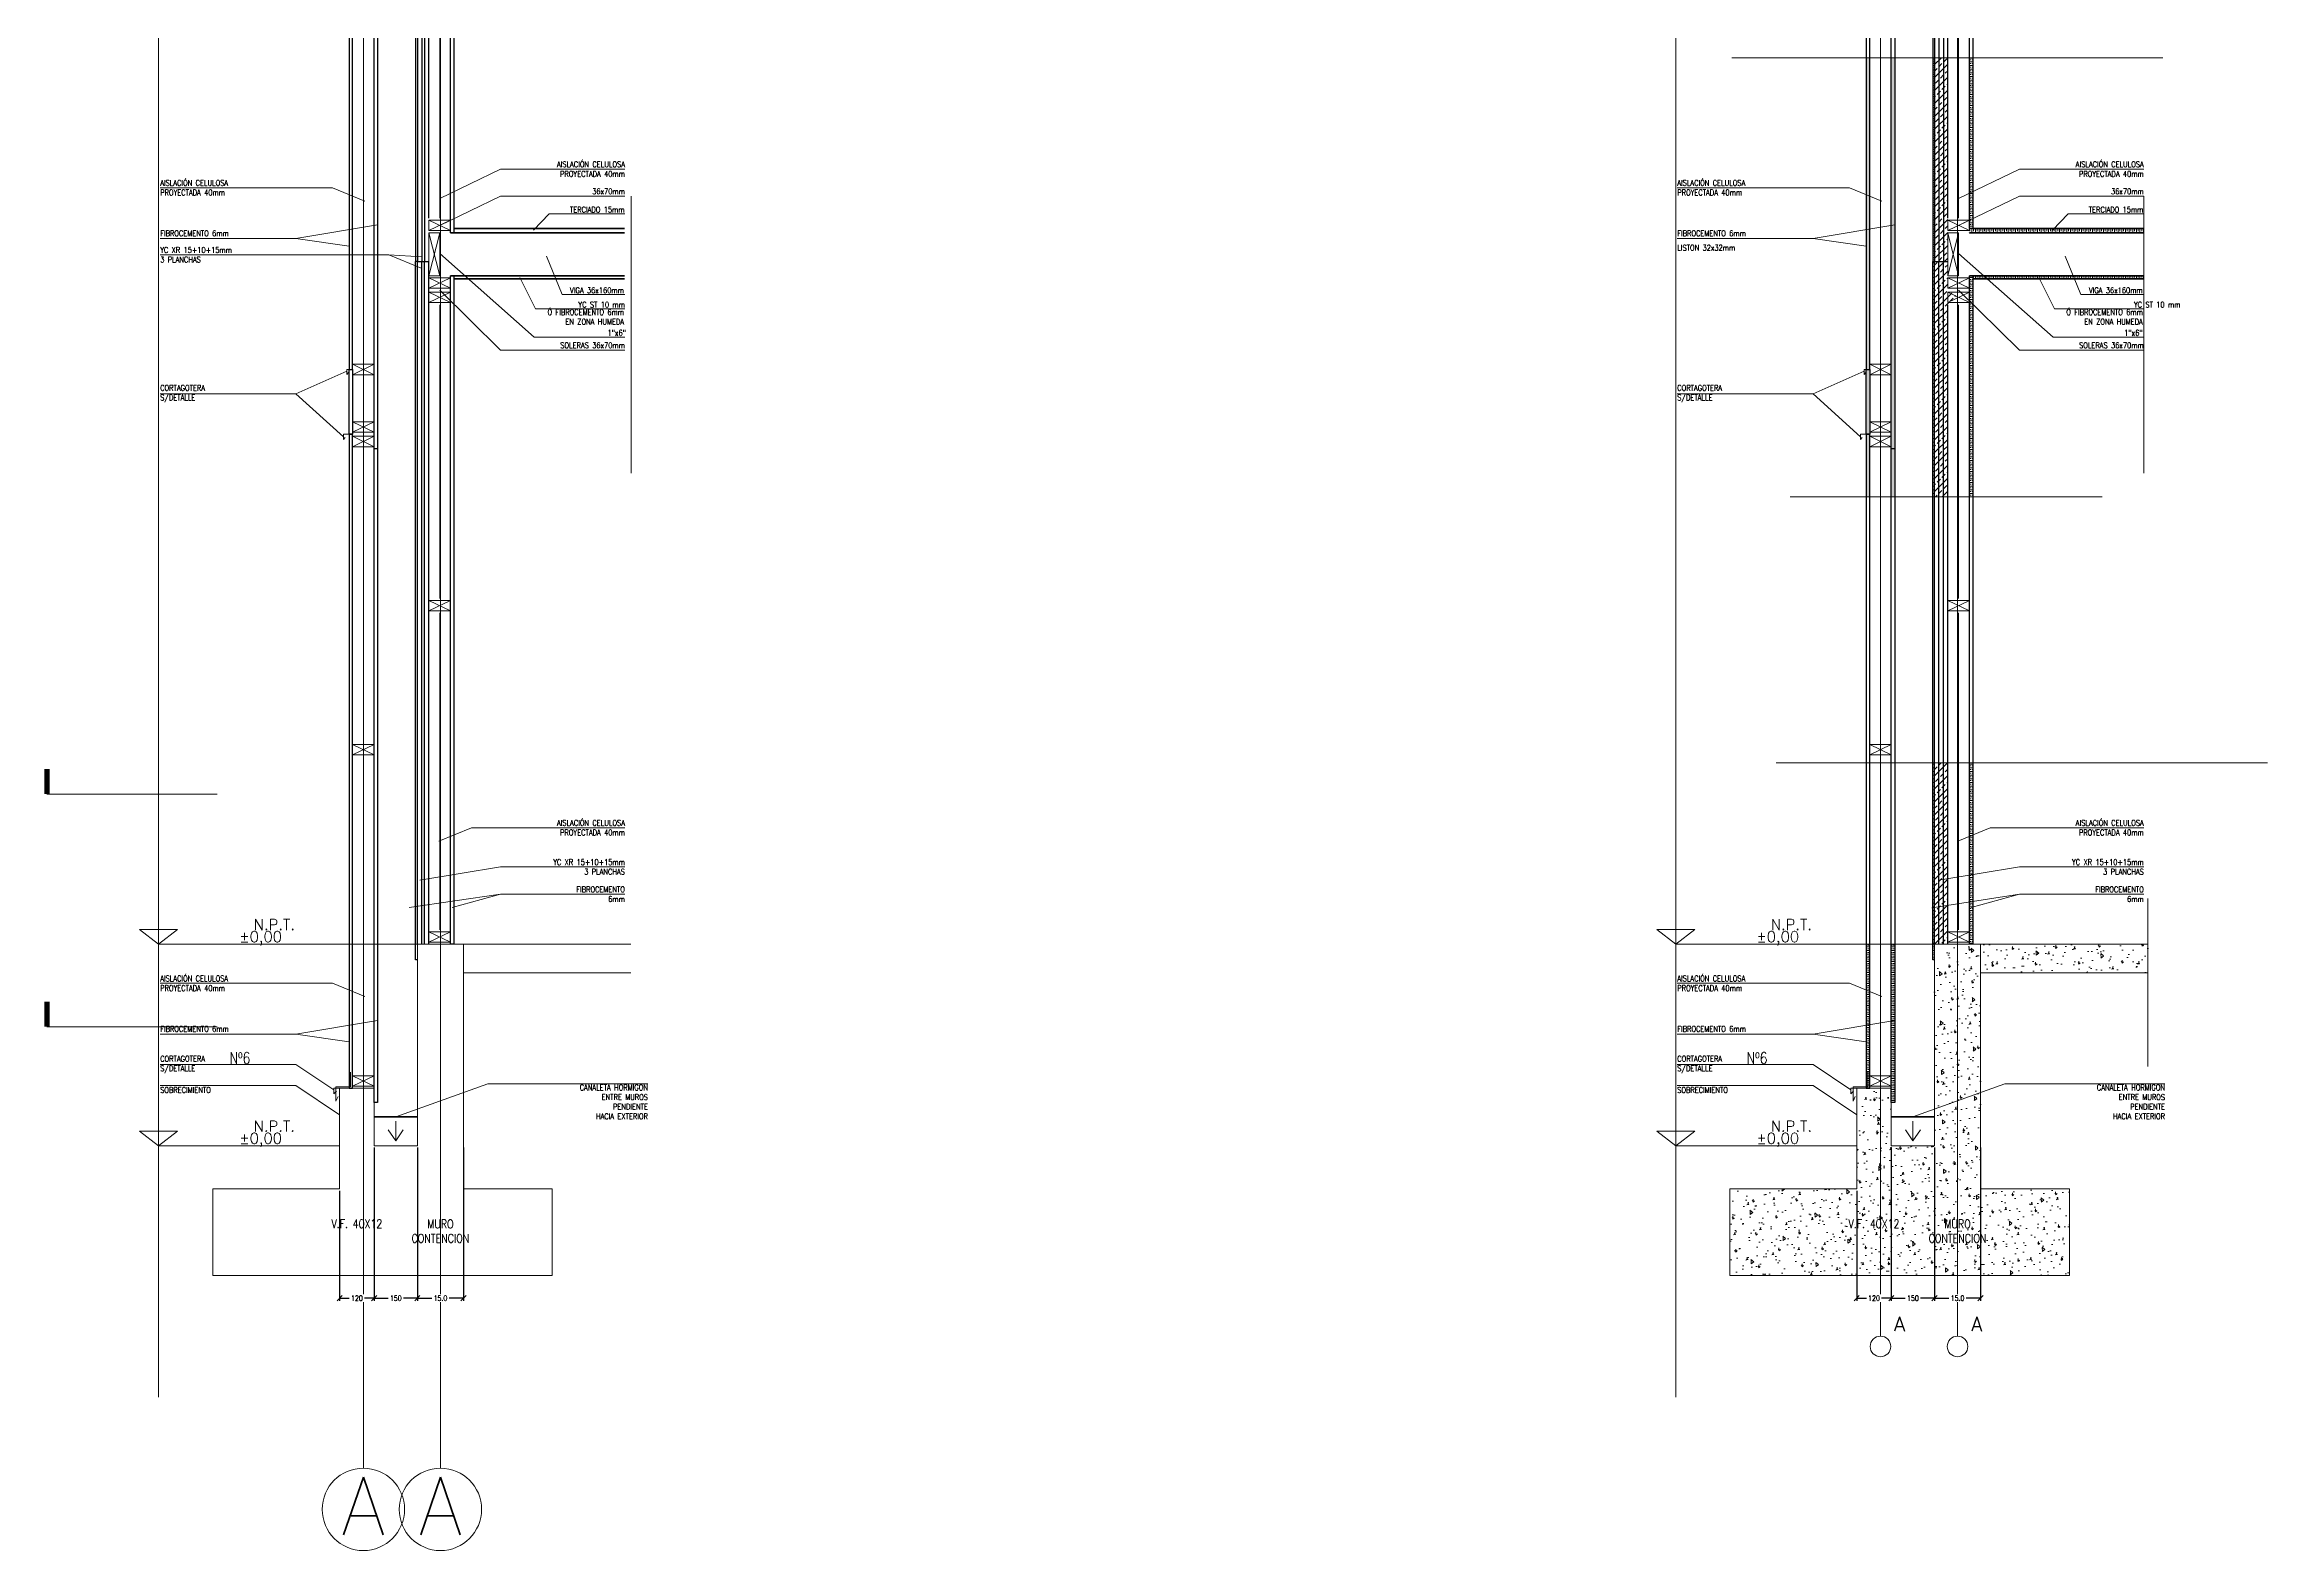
# Model space of a CAD drawing. Header units: metres. Extents: x -2 to 690, y -116 to 73.
# Drawn here: x 507.13 to 514.85, y -89.46 to -84.23 of the extents above; entities that cross this region are included whole.
import ezdxf
from ezdxf.enums import TextEntityAlignment as Align

# ---------------------------------------------------------------- set-up
doc = ezdxf.new("R2010")
doc.units = ezdxf.units.M
doc.header["$LTSCALE"] = 5
doc.header["$MEASUREMENT"] = 0
doc.layers.get('0').update_dxf_attribs({"color": 30})
doc.layers.get('DEFPOINTS').update_dxf_attribs({"color": 210})
doc.layers.add('_AUX', color=210, linetype='Continuous', lineweight=18, plot=False)
for name, color, linetype, lineweight in [('A-ANNO-DIMS', 3, 'Continuous', 18), ('A-ANNO-SYMB', 3, 'Continuous', 18), ('A-ANNO-TEXT', 3, 'Continuous', 18), ('A-DETL-MCUT', 4, 'Continuous', 25), ('A-DETL-PATT', 8, 'Continuous', 18), ('A-ELEV-IDEN', 3, 'Continuous', 18), ('A-ELEV-MBE1', 7, 'Continuous', 35), ('A-ELEV-MBE2', 4, 'Continuous', 25), ('A-WALL-PATT', 8, 'Continuous', 18), ('A-WALL-STUD', 3, 'Continuous', 18)]:
    doc.layers.add(name, color=color, linetype=linetype, lineweight=lineweight)
doc.styles.add('E-ROMANS', font='romans.shx', dxfattribs={"width": 0.8})
doc.dimstyles.new('E-0010_TICK_18', dxfattribs={"dimscale": 0.001, "dimtxt": 18, "dimasz": 18, "dimexe": 9, "dimexo": 6, "dimgap": 9, "dimtad": 0, "dimdec": 0, "dimlfac": 1000, "dimzin": 0, "dimdsep": 46, "dimtxsty": 'E-ROMANS', "dimblk": 'OBLIQUE', "dimcen": 9, "dimclrd": 256, "dimclre": 256, "dimclrt": 256, "dimadec": 0, "dimazin": 0, "dimtfac": 1, "dimtdec": 0, "dimtmove": 1, "dimatfit": 3, "dimldrblk": 'OPEN90', "dimfxl": 1, "dimtfill": 1, "dimtolj": 1, "dimtzin": 0, "dimarcsym": 0})
pattern_1 = [(0, (0, 0), (0, 0.0127), []), (0, (0, 0.00635), (0, 0.0127), [0.00635, -0.003175])]
pattern_2 = [(95, (31.951525, 0), (0.070047325, 0.05877669), [0.009525, -0.104775]), (40, (31.95153, 0), (-0.080008945, 0.055088503), [0.00762, -0.08382]), (145.451, (31.95736, 0.0049), (-0.009961079, 0.113865118), [0.008095, -0.089045]), (91.1842, (31.93356, 0.01796), (0.110705122, 0.080976706), [0.0142875, -0.1571625]), (141.6356, (31.94279, 0.02471), (-0.003543072, 0.171413216), [0.0121425, -0.1335675]), (36.184, (31.93356, 0.01796), (-0.003542786, 0.171413193), [0.01143, -0.12573]), (66, (31.947035, 0.02245), (0.089760276, 0.017447634), [0.009525, -0.104775]), (11, (31.94704, 0.02245), (-0.043269963, 0.086970597), [0.00762, -0.08382]), (116.4514, (31.954515, 0.023905), (0.04649002, 0.104418228), [0.008095, -0.089045]), (82.5, (31.951525, 0), (-0.0288027345, 0.0309867068), [0, -0.082804, 0, -0.08509, 0, -0.0841375]), (52.5, (31.951525, 0), (-0.0117948637, 0.0590435), [0, -0.048514, 0, -0.080899, 0, -0.0320675]), (12.5, (31.9315, -0.020026), (0.0499639315, 0.0459130978), [0, -0.03175, 0, -0.09906, 0, -0.131445]), (2.5, (31.92252, -0.029006), (0.043381952, 0.0613611964), [0, -0.041275, 0, -0.065786, 0, -0.093345])]
pattern_3 = [(90, (31.935525, 0), (-0.0127, 8e-19), []), (90, (31.929175, 0), (-0.0127, 8e-19), [0.00635, -0.003175])]
pattern_4 = [(45, (0, 0), (-0.0224506403, 0.0224506403), []), (45, (-0.011225, 0.011225), (-0.0224506403, 0.0224506403), [0.015875, -0.0079375])]

# ---------------------------------------------------------------- blocks, each defined once
blk = doc.blocks.new('_Oblique')
at = {"color": 0, "linetype": 'ByBlock', "lineweight": -2}
blk.add_line((-0.5, -0.5), (0.5, 0.5), dxfattribs=at)
blk = doc.blocks.new('*D39')
at = {"layer": 'A-ANNO-DIMS', "lineweight": -2, "transparency": 16777216}
for p, q in [((508.2791, -88.0594), (508.2791, -88.5918)), ((508.4291, -88.0594), (508.4291, -88.5918)), ((508.2791, -88.5828), (508.3277, -88.5828)), ((508.4291, -88.5828), (508.3806, -88.5828))]:
    blk.add_line(p, q, dxfattribs=at)
at = {"layer": 'DEFPOINTS', "color": 0, "transparency": 16777216}
for p in [(508.2791, -88.0534), (508.4291, -88.0534), (508.4291, -88.5828)]:
    blk.add_point(p, dxfattribs=at)
at = {"layer": 'A-ANNO-DIMS', "lineweight": -2, "transparency": 16777216, "xscale": 0.018, "yscale": 0.018, "zscale": 0.018, "rotation": 180}
blk.add_blockref('_Oblique', (508.2791, -88.5828), dxfattribs=at)
at = {"layer": 'A-ANNO-DIMS', "lineweight": -2, "transparency": 16777216, "xscale": 0.018, "yscale": 0.018, "zscale": 0.018}
blk.add_blockref('_Oblique', (508.4291, -88.5828), dxfattribs=at)
at = {"layer": 'A-ANNO-DIMS', "transparency": 16777216, "insert": (508.3541, -88.5828), "char_height": 0.018, "attachment_point": 5, "style": 'E-ROMANS', "bg_fill": 3, "box_fill_scale": 1.25, "bg_fill_color": 256, "bg_fill_true_color": 13158600, "bg_fill_transparency": 0}
blk.add_mtext('\\A1;150', dxfattribs=at)
blk = doc.blocks.new('_Open90')
at = {"color": 0, "linetype": 'ByBlock', "lineweight": -2}
for p, q in [((0, 0), (-1, 0)), ((-0.5, 0.5), (0, 0)), ((0, 0), (-0.5, -0.5))]:
    blk.add_line(p, q, dxfattribs=at)
blk = doc.blocks.new('*D1015')
at = {"layer": 'A-ANNO-DIMS', "lineweight": -2, "transparency": 16777216}
for p, q in [((508.2791, -88.0594), (508.2791, -88.5918)), ((508.1591, -88.2094), (508.1591, -88.5918)), ((508.1591, -88.5828), (508.1927, -88.5828)), ((508.2791, -88.5828), (508.2456, -88.5828))]:
    blk.add_line(p, q, dxfattribs=at)
at = {"layer": 'DEFPOINTS', "color": 0, "transparency": 16777216}
for p in [(508.2791, -88.0534), (508.1591, -88.2034)]:
    blk.add_point(p, dxfattribs=at)
at = {"layer": 'A-ANNO-DIMS', "lineweight": -2, "transparency": 16777216, "xscale": 0.018, "yscale": 0.018, "zscale": 0.018, "rotation": 180}
blk.add_blockref('_Oblique', (508.1591, -88.5828), dxfattribs=at)
at = {"layer": 'A-ANNO-DIMS', "lineweight": -2, "transparency": 16777216, "xscale": 0.018, "yscale": 0.018, "zscale": 0.018}
blk.add_blockref('_Oblique', (508.2791, -88.5828), dxfattribs=at)
at = {"layer": 'A-ANNO-DIMS', "transparency": 16777216, "insert": (508.2191, -88.5828), "char_height": 0.018, "attachment_point": 5, "style": 'E-ROMANS', "bg_fill": 3, "box_fill_scale": 1.25, "bg_fill_color": 256, "bg_fill_true_color": 13158600, "bg_fill_transparency": 0}
blk.add_mtext('\\A1;120', dxfattribs=at)
at = {"layer": 'DEFPOINTS', "color": 0, "transparency": 16777216}
blk.add_point((508.2791, -88.5828), dxfattribs=at)
blk = doc.blocks.new('*D1016')
at = {"layer": 'A-ANNO-DIMS', "lineweight": -2, "transparency": 16777216}
for p, q in [((508.4291, -88.0594), (508.4291, -88.5918)), ((508.5891, -88.0594), (508.5891, -88.5918)), ((508.4291, -88.5828), (508.4792, -88.5828)), ((508.5891, -88.5828), (508.5391, -88.5828))]:
    blk.add_line(p, q, dxfattribs=at)
at = {"layer": 'DEFPOINTS', "color": 0, "transparency": 16777216}
for p in [(508.4291, -88.0534), (508.5891, -88.0534), (508.5891, -88.5828)]:
    blk.add_point(p, dxfattribs=at)
at = {"layer": 'A-ANNO-DIMS', "lineweight": -2, "transparency": 16777216, "xscale": 0.018, "yscale": 0.018, "zscale": 0.018, "rotation": 180}
blk.add_blockref('_Oblique', (508.4291, -88.5828), dxfattribs=at)
at = {"layer": 'A-ANNO-DIMS', "lineweight": -2, "transparency": 16777216, "xscale": 0.018, "yscale": 0.018, "zscale": 0.018}
blk.add_blockref('_Oblique', (508.5891, -88.5828), dxfattribs=at)
at = {"layer": 'A-ANNO-DIMS', "transparency": 16777216, "insert": (508.5091, -88.5828), "char_height": 0.018, "attachment_point": 5, "style": 'E-ROMANS', "bg_fill": 3, "box_fill_scale": 1.25, "bg_fill_color": 256, "bg_fill_true_color": 13158600, "bg_fill_transparency": 0}
blk.add_mtext('\\A1;15.0', dxfattribs=at)
blk = doc.blocks.new('*D52')
at = {"layer": 'A-ANNO-DIMS', "lineweight": -2, "transparency": 16777216}
for p, q in [((513.5452, -88.0594), (513.5452, -88.5918)), ((513.6952, -88.0594), (513.6952, -88.5918)), ((513.5452, -88.5828), (513.5937, -88.5828)), ((513.6952, -88.5828), (513.6467, -88.5828))]:
    blk.add_line(p, q, dxfattribs=at)
at = {"layer": 'DEFPOINTS', "color": 0, "transparency": 16777216}
for p in [(513.5452, -88.0534), (513.6952, -88.0534), (513.6952, -88.5828)]:
    blk.add_point(p, dxfattribs=at)
at = {"layer": 'A-ANNO-DIMS', "lineweight": -2, "transparency": 16777216, "xscale": 0.018, "yscale": 0.018, "zscale": 0.018, "rotation": 180}
blk.add_blockref('_Oblique', (513.5452, -88.5828), dxfattribs=at)
at = {"layer": 'A-ANNO-DIMS', "lineweight": -2, "transparency": 16777216, "xscale": 0.018, "yscale": 0.018, "zscale": 0.018}
blk.add_blockref('_Oblique', (513.6952, -88.5828), dxfattribs=at)
at = {"layer": 'A-ANNO-DIMS', "transparency": 16777216, "insert": (513.6202, -88.5828), "char_height": 0.018, "attachment_point": 5, "style": 'E-ROMANS', "bg_fill": 3, "box_fill_scale": 1.25, "bg_fill_color": 256, "bg_fill_true_color": 13158600, "bg_fill_transparency": 0}
blk.add_mtext('\\A1;150', dxfattribs=at)
blk = doc.blocks.new('*D1032')
at = {"layer": 'A-ANNO-DIMS', "lineweight": -2, "transparency": 16777216}
for p, q in [((513.5452, -88.0594), (513.5452, -88.5918)), ((513.4252, -88.2094), (513.4252, -88.5918)), ((513.4252, -88.5828), (513.4587, -88.5828)), ((513.5452, -88.5828), (513.5117, -88.5828))]:
    blk.add_line(p, q, dxfattribs=at)
at = {"layer": 'DEFPOINTS', "color": 0, "transparency": 16777216}
for p in [(513.5452, -88.0534), (513.4252, -88.2034)]:
    blk.add_point(p, dxfattribs=at)
at = {"layer": 'A-ANNO-DIMS', "lineweight": -2, "transparency": 16777216, "xscale": 0.018, "yscale": 0.018, "zscale": 0.018, "rotation": 180}
blk.add_blockref('_Oblique', (513.4252, -88.5828), dxfattribs=at)
at = {"layer": 'A-ANNO-DIMS', "lineweight": -2, "transparency": 16777216, "xscale": 0.018, "yscale": 0.018, "zscale": 0.018}
blk.add_blockref('_Oblique', (513.5452, -88.5828), dxfattribs=at)
at = {"layer": 'A-ANNO-DIMS', "transparency": 16777216, "insert": (513.4852, -88.5828), "char_height": 0.018, "attachment_point": 5, "style": 'E-ROMANS', "bg_fill": 3, "box_fill_scale": 1.25, "bg_fill_color": 256, "bg_fill_true_color": 13158600, "bg_fill_transparency": 0}
blk.add_mtext('\\A1;120', dxfattribs=at)
at = {"layer": 'DEFPOINTS', "color": 0, "transparency": 16777216}
blk.add_point((513.5452, -88.5828), dxfattribs=at)
blk = doc.blocks.new('*D1033')
at = {"layer": 'A-ANNO-DIMS', "lineweight": -2, "transparency": 16777216}
for p, q in [((513.6952, -88.0594), (513.6952, -88.5918)), ((513.8552, -88.0594), (513.8552, -88.5918)), ((513.6952, -88.5828), (513.7453, -88.5828)), ((513.8552, -88.5828), (513.8051, -88.5828))]:
    blk.add_line(p, q, dxfattribs=at)
at = {"layer": 'DEFPOINTS', "color": 0, "transparency": 16777216}
for p in [(513.6952, -88.0534), (513.8552, -88.0534), (513.8552, -88.5828)]:
    blk.add_point(p, dxfattribs=at)
at = {"layer": 'A-ANNO-DIMS', "lineweight": -2, "transparency": 16777216, "xscale": 0.018, "yscale": 0.018, "zscale": 0.018, "rotation": 180}
blk.add_blockref('_Oblique', (513.6952, -88.5828), dxfattribs=at)
at = {"layer": 'A-ANNO-DIMS', "lineweight": -2, "transparency": 16777216, "xscale": 0.018, "yscale": 0.018, "zscale": 0.018}
blk.add_blockref('_Oblique', (513.8552, -88.5828), dxfattribs=at)
at = {"layer": 'A-ANNO-DIMS', "transparency": 16777216, "insert": (513.7752, -88.5828), "char_height": 0.018, "attachment_point": 5, "style": 'E-ROMANS', "bg_fill": 3, "box_fill_scale": 1.25, "bg_fill_color": 256, "bg_fill_true_color": 13158600, "bg_fill_transparency": 0}
blk.add_mtext('\\A1;15.0', dxfattribs=at)

msp = doc.modelspace()

# ---------------------------------------------------------------- hatches: boundary and pattern name
at = {"layer": 'A-DETL-PATT'}
h = msp.add_hatch(dxfattribs=at)
h.set_pattern_fill('BRASS', color=256, scale=0.002, style=0)
h.set_pattern_definition([(0, (31.951525, 0), (0, 0.0127), []), (0, (31.951525, 0.00635), (0, 0.0127), [0.00635, -0.003175])])
h.paths.add_polyline_path([(513.5572, -84.2759), (513.5452, -84.2759), (513.5452, -85.5334), (513.5452, -85.5334), (513.5452, -85.5834), (513.5452, -85.6334), (513.5572, -85.6334)])
h.paths.add_polyline_path([(513.4702, -84.2759), (513.4582, -84.2759), (513.4582, -85.3584), (513.4702, -85.3584), (513.4702, -85.3334)])
h.paths.add_polyline_path([(513.4702, -85.3834), (513.4702, -85.3834), (513.4702, -85.3584), (513.4582, -85.3584), (513.4582, -85.5834), (513.4702, -85.5834), (513.4702, -85.5334)])
h.paths.add_polyline_path([(513.4702, -85.5834), (513.4582, -85.5834), (513.4582, -85.8003), (513.4702, -85.8003)])
h.paths.add_polyline_path([(513.5572, -85.6334), (513.5452, -85.6334), (513.5452, -85.8003), (513.5572, -85.8003)])
h = msp.add_hatch(dxfattribs=at)
h.set_pattern_fill('BRASS', color=256, scale=0.002, style=0)
h.set_pattern_definition(pattern_1)
h.paths.add_polyline_path([(513.6952, -84.2759), (513.6892, -84.2759), (513.6892, -84.9834), (513.6952, -84.9834)])
h.paths.add_polyline_path([(513.8282, -84.2759), (513.8162, -84.2759), (513.8162, -84.8684), (513.8282, -84.8684)])
h = msp.add_hatch(dxfattribs=at)
h.set_pattern_fill('BRASS', color=256, scale=0.005, angle=45, style=0)
h.set_pattern_definition(pattern_4)
h.paths.add_polyline_path([(513.7412, -84.2759), (513.7262, -84.2759), (513.7262, -84.9834), (513.7412, -84.9834), (513.7412, -84.8834), (513.7412, -84.8834), (513.7412, -84.8334)])
h.paths.add_polyline_path([(513.7262, -84.2759), (513.7102, -84.2759), (513.7102, -84.9834), (513.7262, -84.9834)])
h.paths.add_polyline_path([(513.7102, -84.2759), (513.6952, -84.2759), (513.6952, -84.9834), (513.7102, -84.9834), (513.7102, -84.9834)])
h = msp.add_hatch(dxfattribs=at)
h.set_pattern_fill('BRASS', color=256, scale=0.002, angle=90, style=0)
h.set_pattern_definition(pattern_3)
h.paths.add_polyline_path([(514.4216, -84.8684), (513.8282, -84.8684), (513.8162, -84.8684), (513.8162, -84.8834), (514.4216, -84.8834)])
h = msp.add_hatch(dxfattribs=at)
h.set_pattern_fill('BRASS', color=256, scale=0.002, style=0)
h.set_pattern_definition(pattern_1)
h.paths.add_polyline_path([(513.6952, -84.9834), (513.6892, -84.9834), (513.6892, -85.8003), (513.6952, -85.8003)])
h = msp.add_hatch(dxfattribs=at)
h.set_pattern_fill('BRASS', color=256, scale=0.005, angle=45, style=0)
h.set_pattern_definition(pattern_4)
h.paths.add_polyline_path([(513.7412, -85.1334), (513.7787, -85.1084), (513.7412, -85.0834), (513.7412, -85.0334), (513.7412, -84.9834), (513.7262, -84.9834), (513.7262, -85.8003), (513.7412, -85.8003)])
h.paths.add_polyline_path([(513.7262, -84.9834), (513.7102, -84.9834), (513.7102, -85.8003), (513.7262, -85.8003)])
h.paths.add_polyline_path([(513.7102, -84.9834), (513.6952, -84.9834), (513.6952, -85.8003), (513.7102, -85.8003)])
h = msp.add_hatch(dxfattribs=at)
h.set_pattern_fill('BRASS', color=256, scale=0.002, style=0)
h.set_pattern_definition(pattern_1)
h.paths.add_polyline_path([(513.8282, -85.0334), (513.8162, -85.0334), (513.8162, -85.8003), (513.8282, -85.8003)])
h = msp.add_hatch(dxfattribs=at)
h.set_pattern_fill('BRASS', color=256, scale=0.002, angle=90, style=0)
h.set_pattern_definition(pattern_3)
h.paths.add_polyline_path([(514.4216, -85.0334), (513.8282, -85.0334), (513.8282, -85.0434), (514.4216, -85.0434)])
h = msp.add_hatch(dxfattribs=at)
h.set_pattern_fill('BRASS', color=256, scale=0.002, style=0)
h.set_pattern_definition(pattern_1)
h.paths.add_polyline_path([(513.6952, -86.7239), (513.6892, -86.7239), (513.6892, -87.3534), (513.6952, -87.3534)])
h.paths.add_polyline_path([(513.6952, -87.3534), (513.6892, -87.3534), (513.6892, -87.4074), (513.6952, -87.4074)])
h = msp.add_hatch(dxfattribs=at)
h.set_pattern_fill('BRASS', color=256, scale=0.005, angle=45, style=0)
h.set_pattern_definition(pattern_4)
h.paths.add_polyline_path([(513.7412, -86.7239), (513.7262, -86.7239), (513.7262, -87.3534), (513.7412, -87.3534)])
h.paths.add_polyline_path([(513.7262, -86.7239), (513.7102, -86.7239), (513.7102, -87.3534), (513.7262, -87.3534)])
h.paths.add_polyline_path([(513.7102, -86.7239), (513.6952, -86.7239), (513.6952, -87.3534), (513.7102, -87.3534)])
h = msp.add_hatch(dxfattribs=at)
h.set_pattern_fill('BRASS', color=256, scale=0.002, style=0)
h.set_pattern_definition(pattern_1)
h.paths.add_polyline_path([(513.8282, -86.7239), (513.8162, -86.7239), (513.8162, -87.3534), (513.8282, -87.3534)])
h = msp.add_hatch(dxfattribs=at)
h.set_pattern_fill('AR-CONC', color=256, scale=0.0005, angle=45, style=0)
h.set_pattern_definition(pattern_2)
h.paths.add_polyline_path([(513.8552, -87.3534), (513.6952, -87.3534), (513.6952, -88.0534), (513.5452, -88.0534), (513.5452, -87.8534), (513.4252, -87.8534), (513.4252, -88.2034), (512.9852, -88.2034), (512.9852, -88.5034), (514.1633, -88.5034), (514.1633, -88.2034), (513.8552, -88.2034)])
h.paths.add_polyline_path([(513.6325, -88.3013), (513.9178, -88.3013), (513.9178, -88.3987), (513.6325, -88.3987)], flags=24)
h.paths.add_polyline_path([(513.3781, -88.3012), (513.5922, -88.3012), (513.5922, -88.347), (513.3781, -88.347)], flags=24)
h = msp.add_hatch(dxfattribs=at)
h.set_pattern_fill('BRASS', color=256, scale=0.002, style=0)
h.set_pattern_definition(pattern_1)
h.paths.add_polyline_path([(513.4702, -87.5182), (513.4582, -87.5133), (513.4582, -87.6347), (513.4702, -87.6327)])
h.paths.add_polyline_path([(513.4702, -87.3534), (513.4582, -87.3534), (513.4582, -87.5133), (513.4702, -87.5182)])
h.paths.add_polyline_path([(513.4702, -87.6327), (513.4582, -87.6347), (513.4582, -87.8534), (513.4702, -87.8534), (513.4702, -87.8034)])
h = msp.add_hatch(dxfattribs=at)
h.set_pattern_fill('BRASS', color=256, scale=0.002, style=0)
h.set_pattern_definition(pattern_1)
h.paths.add_polyline_path([(513.5572, -87.3534), (513.5452, -87.3534), (513.5452, -87.8034), (513.5452, -87.8534), (513.5452, -87.9034), (513.5572, -87.9034)])
h = msp.add_hatch(dxfattribs=at)
h.set_pattern_fill('AR-CONC', color=256, scale=0.0005, angle=45, style=0)
h.set_pattern_definition(pattern_2)
h.paths.add_polyline_path([(514.4361, -87.3534), (513.8552, -87.3534), (513.8552, -87.4534), (514.4361, -87.4534)])

# ---------------------------------------------------------------- linework, layer by layer
at = {"layer": '_AUX'}
msp.add_line((514.4216, -84.7568), (514.4216, -85.7182), dxfattribs=at)
for points in [[(507.5309, -82.9092), (507.5309, -88.9259)], [(512.7969, -82.9092), (512.7969, -88.9259)], [(512.9917, -84.2759), (514.4874, -84.2759)], [(513.194, -85.8003), (514.2774, -85.8003)], [(513.1455, -86.7239), (514.8513, -86.7239)], [(514.4361, -87.195), (514.4361, -87.7787)]]:
    msp.add_lwpolyline(points, dxfattribs=at)
at = {"layer": '_AUX', "color": 4}
for points in [[(508.2041, -85.3334), (508.2041, -85.3584), (508.1847, -85.3584), (508.1847, -85.3759), (508.1904, -85.3693)], [(513.4702, -85.3334), (513.4702, -85.3584), (513.4508, -85.3584), (513.4508, -85.3759), (513.4564, -85.3693)], [(508.2041, -85.5334), (508.2041, -85.5834), (508.1727, -85.5834), (508.1727, -85.6009), (508.1784, -85.5943)], [(513.4702, -85.5334), (513.4702, -85.5834), (513.4388, -85.5834), (513.4388, -85.6009), (513.4444, -85.5943)], [(508.2041, -87.8034), (508.2041, -87.8534), (508.1591, -87.8534), (508.1391, -87.8534), (508.1391, -87.8734), (508.1483, -87.864)], [(513.4702, -87.8034), (513.4702, -87.8534), (513.4252, -87.8534), (513.4052, -87.8534), (513.4052, -87.8734), (513.4143, -87.864)]]:
    msp.add_lwpolyline(points, dxfattribs=at)
at = {"layer": 'A-ANNO-DIMS'}
msp.add_line((509.1715, -84.7568), (509.1715, -85.7182), dxfattribs=at)
at = {"layer": 'A-ANNO-SYMB', "ltscale": 10}
for p, q in [((508.2416, -89.1727), (508.2416, -81.5451)), ((508.5091, -89.1727), (508.5091, -81.5451)), ((513.5077, -88.7144), (513.5077, -82.2414)), ((513.7752, -88.7144), (513.7752, -82.2414))]:
    msp.add_line(p, q, dxfattribs=at)
at = {"layer": 'A-ANNO-SYMB'}
for p, q in [((507.7343, -86.8325), (507.1434, -86.8325)), ((508.5891, -87.3534), (508.4291, -87.3534)), ((508.4291, -87.3534), (508.4291, -88.0534)), ((509.1701, -87.3534), (508.5891, -87.3534)), ((508.5891, -88.2034), (508.5891, -87.3534)), ((513.8552, -87.3534), (513.6952, -87.3534)), ((513.6952, -87.3534), (513.6952, -88.0534)), ((514.4361, -87.3534), (513.8552, -87.3534)), ((513.8552, -88.2034), (513.8552, -87.3534)), ((509.1701, -87.4534), (508.5891, -87.4534)), ((514.4361, -87.4534), (513.8552, -87.4534)), ((507.7343, -87.6405), (507.1434, -87.6405)), ((508.1591, -88.2034), (508.1591, -87.8534)), ((508.1591, -87.8534), (508.2791, -87.8534)), ((508.2791, -87.8534), (508.2791, -88.0534)), ((513.4252, -88.2034), (513.4252, -87.8534)), ((513.4252, -87.8534), (513.5452, -87.8534)), ((513.5452, -87.8534), (513.5452, -88.0534)), ((508.1591, -88.0534), (507.5309, -88.0534)), ((513.4252, -88.0534), (512.7969, -88.0534))]:
    msp.add_line(p, q, dxfattribs=at)
at = {"layer": 'A-ANNO-SYMB', "const_width": 0.0175}
for points in [[(507.1434, -86.8325), (507.1434, -86.745)], [(507.1434, -87.6405), (507.1434, -87.553)]]:
    msp.add_lwpolyline(points, dxfattribs=at)
at = {"layer": 'A-ANNO-SYMB'}
for points in [[(507.4649, -87.3025), (507.5969, -87.3025)], [(507.4649, -87.3025), (507.5309, -87.3534), (507.5969, -87.3025)], [(512.7309, -87.3025), (512.8629, -87.3025)], [(512.7309, -87.3025), (512.7969, -87.3534), (512.8629, -87.3025)], [(508.1974, -87.7985), (508.1974, -87.8485), (508.1465, -87.8485), (508.1465, -87.8985), (508.1542, -87.8829)], [(513.4634, -87.7985), (513.4634, -87.8485), (513.4126, -87.8485), (513.4126, -87.8985), (513.4203, -87.8829)], [(507.4649, -88.0025), (507.5969, -88.0025)], [(507.4649, -88.0025), (507.5309, -88.0534), (507.5969, -88.0025)], [(512.7309, -88.0025), (512.8629, -88.0025)], [(512.7309, -88.0025), (512.7969, -88.0534), (512.8629, -88.0025)], [(508.4291, -88.0534), (508.2791, -88.0534)], [(513.6952, -88.0534), (513.5452, -88.0534)], [(508.1591, -88.2034), (507.7191, -88.2034), (507.7191, -88.5034), (508.8972, -88.5034), (508.8972, -88.2034), (508.5891, -88.2034)], [(513.4252, -88.2034), (512.9852, -88.2034), (512.9852, -88.5034), (514.1633, -88.5034), (514.1633, -88.2034), (513.8552, -88.2034)]]:
    msp.add_lwpolyline(points, dxfattribs=at)
for centre, radius in [((513.5077, -88.7502), 0.0358), ((513.7752, -88.7502), 0.0358), ((508.2416, -89.3158), 0.143), ((508.5091, -89.3158), 0.143)]:
    msp.add_circle(centre, radius, dxfattribs=at)
at = {"layer": 'A-ANNO-TEXT'}
for p, q in [((508.0077, -84.9033), (508.2911, -84.856)), ((508.8867, -84.8175), (508.8326, -84.8751)), ((513.2738, -84.9033), (513.5572, -84.856)), ((514.1587, -84.8175), (514.1046, -84.8751)), ((508.8349, -85.2461), (508.5066, -84.956)), ((514.107, -85.2461), (513.7787, -84.956)), ((508.9314, -85.0985), (508.8773, -84.9651)), ((514.2034, -85.0985), (514.1493, -84.9651)), ((508.8391, -85.1483), (508.785, -85.039)), ((514.1112, -85.1483), (514.0571, -85.039)), ((508.7179, -87.1802), (508.4011, -87.2264)), ((513.99, -87.1802), (513.6855, -87.2279)), ((508.0077, -87.6655), (508.2911, -87.6182)), ((513.2738, -87.6655), (513.5572, -87.6182))]:
    msp.add_line(p, q, dxfattribs=at)
for points in [[(507.5363, -84.7273), (508.1342, -84.7273), (508.2469, -84.7735)], [(509.1495, -84.6627), (508.7179, -84.6627), (508.5067, -84.7644)], [(512.8024, -84.7273), (513.4002, -84.7273), (513.5129, -84.7735)], [(514.4216, -84.6627), (513.99, -84.6627), (513.7787, -84.7644)], [(509.1495, -84.7568), (508.7179, -84.7568), (508.5067, -84.8584)], [(514.4216, -84.7568), (513.99, -84.7568), (513.7787, -84.8584)], [(509.1495, -84.8175), (508.8867, -84.8175)], [(514.4216, -84.8175), (514.1587, -84.8175)], [(507.5363, -84.9033), (508.0077, -84.9033), (508.1921, -84.9305)], [(512.8024, -84.9033), (513.2738, -84.9033), (513.4582, -84.9305)], [(507.5363, -84.9602), (508.33, -84.9602), (508.4427, -85.0063)], [(508.33, -84.9602), (508.4441, -84.9674)], [(509.1495, -85.2912), (508.7179, -85.2912), (508.5066, -85.0834)], [(509.1495, -85.0985), (508.9314, -85.0985)], [(514.4216, -85.2912), (513.99, -85.2912), (513.7787, -85.0834)], [(514.4216, -85.0985), (514.2034, -85.0985)], [(509.1495, -85.1483), (508.8391, -85.1483)], [(514.4216, -85.1483), (514.1112, -85.1483)], [(509.1495, -85.2461), (508.8349, -85.2461)], [(514.4216, -85.2461), (514.107, -85.2461)], [(507.5363, -85.4424), (508.0077, -85.4424), (508.1847, -85.3643)], [(512.8024, -85.4424), (513.2738, -85.4424), (513.4508, -85.3643)], [(508.0077, -85.4424), (508.1727, -85.5922)], [(513.2738, -85.4424), (513.4388, -85.5922)], [(509.1495, -86.9492), (508.6167, -86.9492), (508.504, -86.9954)], [(514.4216, -86.9492), (513.8888, -86.9492), (513.7761, -86.9954)], [(509.1495, -87.0854), (508.7179, -87.0854), (508.4381, -87.1316)], [(514.4216, -87.0854), (513.99, -87.0854), (513.7102, -87.1316)], [(509.1495, -87.1802), (508.7179, -87.1802), (508.5501, -87.2264)], [(514.4216, -87.1802), (513.99, -87.1802), (513.8222, -87.2264)], [(507.5363, -87.4895), (508.1342, -87.4895), (508.2469, -87.5357)], [(512.8024, -87.4895), (513.4002, -87.4895), (513.5129, -87.5357)], [(507.5363, -87.6655), (508.0077, -87.6655), (508.1921, -87.6927)], [(512.8024, -87.6655), (513.2738, -87.6655), (513.4582, -87.6927)], [(507.5363, -87.7715), (508.0077, -87.7715), (508.1391, -87.8592)], [(512.8024, -87.7715), (513.2738, -87.7715), (513.4052, -87.8592)], [(507.5363, -87.8445), (508.0077, -87.8445), (508.1591, -87.9456)], [(509.2293, -87.8381), (508.6738, -87.8381), (508.3541, -87.9534)], [(512.8024, -87.8445), (513.2738, -87.8445), (513.4252, -87.9456)], [(514.4953, -87.8381), (513.9399, -87.8381), (513.6202, -87.9534)]]:
    msp.add_lwpolyline(points, dxfattribs=at)
at = {"layer": 'A-DETL-MCUT'}
for p, q in [((508.4231, -82.5854), (508.4231, -84.9834)), ((508.4291, -82.5854), (508.4291, -84.9834)), ((508.4291, -82.5854), (508.4291, -84.9834)), ((508.4441, -82.5854), (508.4441, -84.9834)), ((508.4541, -82.5854), (508.4541, -84.9834)), ((513.6892, -82.5854), (513.6892, -84.9834)), ((513.6952, -82.5854), (513.6952, -84.9834)), ((513.7102, -82.5854), (513.7102, -84.9834)), ((513.7102, -82.5854), (513.7102, -84.9834)), ((513.7262, -82.5854), (513.7262, -84.9834)), ((508.4692, -84.8334), (508.4692, -82.7434)), ((513.7412, -84.8334), (513.7412, -82.7434)), ((508.4231, -87.4074), (508.4231, -84.9834)), ((508.4291, -84.9834), (508.4231, -84.9834)), ((508.4291, -87.3534), (508.4291, -84.9834)), ((508.4291, -84.9834), (508.4691, -84.9834)), ((508.4291, -87.3534), (508.4291, -84.9834)), ((508.4441, -87.3534), (508.4441, -84.9834)), ((508.4541, -87.3534), (508.4541, -84.9834)), ((513.6892, -87.4074), (513.6892, -84.9834)), ((513.6892, -84.9834), (513.7412, -84.9834)), ((513.6952, -87.3534), (513.6952, -84.9834)), ((513.7102, -87.3534), (513.7102, -84.9834)), ((513.7102, -87.3534), (513.7102, -84.9834)), ((513.7262, -87.3534), (513.7262, -84.9834)), ((508.4691, -87.3534), (508.4691, -85.1334)), ((513.7412, -87.3534), (513.7412, -85.1334)), ((508.1921, -85.5834), (508.2041, -85.5834)), ((513.4582, -85.5834), (513.4702, -85.5834)), ((508.4291, -87.4074), (508.4231, -87.4074)), ((513.6952, -87.4074), (513.6892, -87.4074))]:
    msp.add_line(p, q, dxfattribs=at)
for points in [[(508.5562, -82.6934), (508.5562, -84.8834), (508.5442, -84.8834), (508.5442, -82.6934)], [(513.8282, -82.6934), (513.8282, -84.8684), (513.8162, -84.8684), (513.8162, -82.6934)], [(508.1921, -83.1934), (508.1921, -85.3584), (508.2041, -85.3584), (508.2041, -83.1934)], [(508.2911, -83.1934), (508.2911, -85.6334), (508.2791, -85.6334), (508.2791, -83.1934)], [(513.4582, -83.1934), (513.4582, -85.3584), (513.4702, -85.3584), (513.4702, -83.1934)], [(513.5572, -83.1934), (513.5572, -85.6334), (513.5452, -85.6334), (513.5452, -83.1934)], [(508.5561, -85.0334), (508.5561, -87.3534), (508.5441, -87.3534), (508.5441, -85.0334)], [(513.8282, -85.0334), (513.8282, -87.3534), (513.8162, -87.3534), (513.8162, -85.0334)], [(508.1921, -85.5834), (508.1921, -87.8534), (508.2041, -87.8534), (508.2041, -85.5834)], [(508.2911, -85.5834), (508.2911, -87.9034), (508.2791, -87.9034), (508.2791, -85.5834)], [(513.4582, -85.5834), (513.4582, -87.8534), (513.4702, -87.8534), (513.4702, -85.5834)], [(513.5572, -85.5834), (513.5572, -87.9034), (513.5452, -87.9034), (513.5452, -85.5834)]]:
    msp.add_lwpolyline(points, dxfattribs=at)
for points in [[(508.1921, -85.3584), (508.2041, -85.3584), (508.2041, -85.5834), (508.1921, -85.5834)], [(513.4582, -85.3584), (513.4702, -85.3584), (513.4702, -85.5834), (513.4582, -85.5834)]]:
    msp.add_lwpolyline(points, close=True, dxfattribs=at)
at = {"layer": 'A-ELEV-IDEN', "ltscale": 10}
for p, q in [((507.5309, -87.3534), (508.4291, -87.3534)), ((512.7969, -87.3534), (513.6952, -87.3534))]:
    msp.add_line(p, q, dxfattribs=at)
at = {"layer": 'A-ELEV-MBE1'}
for p, q in [((509.1481, -84.8684), (508.5562, -84.8684)), ((514.4216, -84.8684), (513.8282, -84.8684)), ((508.2791, -87.9534), (508.4291, -87.9534)), ((513.5452, -87.9534), (513.6952, -87.9534))]:
    msp.add_line(p, q, dxfattribs=at)
for points in [[(509.1481, -84.8834), (508.5442, -84.8834), (508.5442, -84.8834)], [(514.4216, -84.8834), (513.8162, -84.8834), (513.8162, -84.8834)], [(508.5441, -85.0334), (509.1481, -85.0334)], [(513.8162, -85.0334), (514.4216, -85.0334)], [(508.5561, -85.0434), (509.1481, -85.0434)], [(513.8282, -85.0434), (514.4216, -85.0434)]]:
    msp.add_lwpolyline(points, dxfattribs=at)
at = {"layer": 'A-ELEV-MBE2'}
for p, q in [((508.4691, -87.3034), (508.4691, -84.9834)), ((508.2791, -87.8034), (508.2791, -85.5834)), ((513.5452, -87.8034), (513.5452, -85.5834))]:
    msp.add_line(p, q, dxfattribs=at)
at = {"layer": 'A-WALL-PATT', "ltscale": 5}
for p, q in [((508.5067, -84.8334), (508.5067, -83.7334)), ((508.2416, -85.3334), (508.2416, -84.2334)), ((508.5066, -86.1534), (508.5066, -85.1334)), ((508.2416, -85.3834), (508.2416, -85.5334)), ((508.2416, -86.6534), (508.2416, -85.6334)), ((508.5066, -87.3034), (508.5066, -86.2034)), ((508.2416, -87.8034), (508.2416, -86.7034))]:
    msp.add_line(p, q, dxfattribs=at)
at = {"layer": 'A-WALL-PATT', "ltscale": 10}
for p, q in [((513.7787, -84.8334), (513.7787, -83.7334)), ((513.5077, -85.3334), (513.5077, -84.2334)), ((513.7787, -86.1534), (513.7787, -85.1334)), ((513.5077, -85.3834), (513.5077, -85.5334)), ((513.5077, -86.6534), (513.5077, -85.6334)), ((513.7787, -87.3034), (513.7787, -86.2034)), ((513.5077, -87.8034), (513.5077, -86.7034))]:
    msp.add_line(p, q, dxfattribs=at)
at = {"layer": 'A-WALL-STUD'}
for p, q in [((508.4692, -84.8764), (508.5442, -84.8404)), ((508.5442, -84.8764), (508.4692, -84.8404)), ((513.7412, -84.8764), (513.8162, -84.8404)), ((513.8162, -84.8764), (513.7412, -84.8404)), ((508.4691, -85.0334), (508.5066, -84.8834)), ((508.5066, -85.0334), (508.4691, -84.8834)), ((513.7412, -85.0334), (513.7787, -84.8834)), ((513.7787, -85.0334), (513.7412, -84.8834)), ((508.4691, -85.0764), (508.5441, -85.0404)), ((508.5441, -85.0764), (508.4691, -85.0404)), ((508.4691, -85.1264), (508.5441, -85.0904)), ((508.5441, -85.1264), (508.4691, -85.0904)), ((513.7412, -85.0764), (513.8162, -85.0404)), ((513.8162, -85.0764), (513.7412, -85.0404)), ((513.7412, -85.1264), (513.8162, -85.0904)), ((513.8162, -85.1264), (513.7412, -85.0904)), ((508.2791, -85.3764), (508.2041, -85.3404)), ((508.2041, -85.3764), (508.2791, -85.3404)), ((513.5452, -85.3764), (513.4702, -85.3404)), ((513.4702, -85.3764), (513.5452, -85.3404)), ((508.2791, -85.5764), (508.2041, -85.5404)), ((508.2041, -85.5764), (508.2791, -85.5404)), ((513.5452, -85.5764), (513.4702, -85.5404)), ((513.4702, -85.5764), (513.5452, -85.5404)), ((508.2791, -85.6264), (508.2041, -85.5904)), ((508.2041, -85.6264), (508.2791, -85.5904)), ((513.5452, -85.6264), (513.4702, -85.5904)), ((513.4702, -85.6264), (513.5452, -85.5904)), ((508.5441, -86.1964), (508.4691, -86.1604)), ((508.4691, -86.1964), (508.5441, -86.1604)), ((513.8162, -86.1964), (513.7412, -86.1604)), ((513.7412, -86.1964), (513.8162, -86.1604)), ((508.2041, -86.6964), (508.2791, -86.6604)), ((508.2791, -86.6964), (508.2041, -86.6604)), ((513.4702, -86.6964), (513.5452, -86.6604)), ((513.5452, -86.6964), (513.4702, -86.6604)), ((508.5441, -87.3464), (508.4691, -87.3104)), ((508.4691, -87.3464), (508.5441, -87.3104)), ((513.8162, -87.3464), (513.7412, -87.3104)), ((513.7412, -87.3464), (513.8162, -87.3104)), ((508.2041, -87.8464), (508.2791, -87.8104)), ((508.2791, -87.8464), (508.2041, -87.8104)), ((513.4702, -87.8464), (513.5452, -87.8104)), ((513.5452, -87.8464), (513.4702, -87.8104))]:
    msp.add_line(p, q, dxfattribs=at)
for points in [[(508.4692, -84.8764), (508.5442, -84.8764), (508.5442, -84.8404), (508.4692, -84.8404)], [(513.7412, -84.8764), (513.8162, -84.8764), (513.8162, -84.8404), (513.7412, -84.8404)], [(508.5066, -84.8834), (508.5066, -85.0334), (508.4691, -85.0334), (508.4691, -84.8834)], [(513.7787, -84.8834), (513.7787, -85.0334), (513.7412, -85.0334), (513.7412, -84.8834)], [(508.4691, -85.0764), (508.5441, -85.0764), (508.5441, -85.0404), (508.4691, -85.0404)], [(508.4691, -85.1264), (508.5441, -85.1264), (508.5441, -85.0904), (508.4691, -85.0904)], [(513.7412, -85.0764), (513.8162, -85.0764), (513.8162, -85.0404), (513.7412, -85.0404)], [(513.7412, -85.1264), (513.8162, -85.1264), (513.8162, -85.0904), (513.7412, -85.0904)], [(508.2791, -85.3764), (508.2041, -85.3764), (508.2041, -85.3404), (508.2791, -85.3404)], [(513.5452, -85.3764), (513.4702, -85.3764), (513.4702, -85.3404), (513.5452, -85.3404)], [(508.2791, -85.5764), (508.2041, -85.5764), (508.2041, -85.5404), (508.2791, -85.5404)], [(513.5452, -85.5764), (513.4702, -85.5764), (513.4702, -85.5404), (513.5452, -85.5404)], [(508.2791, -85.6264), (508.2041, -85.6264), (508.2041, -85.5904), (508.2791, -85.5904)], [(513.5452, -85.6264), (513.4702, -85.6264), (513.4702, -85.5904), (513.5452, -85.5904)], [(508.5441, -86.1964), (508.4691, -86.1964), (508.4691, -86.1604), (508.5441, -86.1604)], [(513.8162, -86.1964), (513.7412, -86.1964), (513.7412, -86.1604), (513.8162, -86.1604)], [(508.2041, -86.6964), (508.2791, -86.6964), (508.2791, -86.6604), (508.2041, -86.6604)], [(513.4702, -86.6964), (513.5452, -86.6964), (513.5452, -86.6604), (513.4702, -86.6604)], [(508.5441, -87.3464), (508.4691, -87.3464), (508.4691, -87.3104), (508.5441, -87.3104)], [(513.8162, -87.3464), (513.7412, -87.3464), (513.7412, -87.3104), (513.8162, -87.3104)], [(508.2041, -87.8464), (508.2791, -87.8464), (508.2791, -87.8104), (508.2041, -87.8104)], [(513.4702, -87.8464), (513.5452, -87.8464), (513.5452, -87.8104), (513.4702, -87.8104)]]:
    msp.add_lwpolyline(points, close=True, dxfattribs=at)

# ---------------------------------------------------------------- texts
at = {"layer": 'A-ANNO-TEXT', "style": 'E-ROMANS'}
for s, insert, char_height, attachment_point in [('AISLACIÓN CELULOSA\\PPROYECTADA 40mm', (509.1495, -84.6627), 0.02, 6), ('AISLACIÓN CELULOSA\\PPROYECTADA 40mm', (514.4216, -84.6627), 0.02, 6), ('AISLACIÓN CELULOSA\\PPROYECTADA 40mm', (507.5363, -84.7273), 0.02, 4), ('AISLACIÓN CELULOSA\\PPROYECTADA 40mm', (512.8024, -84.7273), 0.02, 4), ('TERCIADO 15mm', (509.1483, -84.8035), 0.02, 6), ('36x70mm', (509.1495, -84.74), 0.02, 6), ('TERCIADO 15mm', (514.4204, -84.8035), 0.02, 6), ('36x70mm', (514.4216, -84.74), 0.02, 6), ('FIBROCEMENTO 6mm', (507.5363, -84.8856), 0.02, 4), ('FIBROCEMENTO 6mm', (512.8024, -84.8856), 0.02, 4), ('YC XR 15+10+15mm\\P3 PLANCHAS', (507.5363, -84.9602), 0.02, 4), ('LISTON 32x32mm', (512.8024, -84.9357), 0.02, 4), ('VIGA 36x160mm', (509.1459, -85.0835), 0.02, 6), ('VIGA 36x160mm', (514.418, -85.0835), 0.02, 6), ('Ó FIBROCEMENTO 6mm\\PEN ZONA HUMEDA', (509.1465, -85.176), 0.02, 6), ('YC ST 10 mm', (509.1495, -85.1333), 0.02, 6), ('Ó FIBROCEMENTO 6mm\\PEN ZONA HUMEDA', (514.4185, -85.176), 0.02, 6), ('YC ST 10 mm', (514.5489, -85.1333), 0.02, 6), ('SOLERAS 36x70mm', (509.1495, -85.2744), 0.02, 6), ('1"x6"', (509.1534, -85.2311), 0.02, 6), ('SOLERAS 36x70mm', (514.4216, -85.2744), 0.02, 6), ('1"x6"', (514.418, -85.2311), 0.02, 6), ('CORTAGOTERA\\PS/DETALLE', (507.5363, -85.4424), 0.02, 4), ('CORTAGOTERA\\PS/DETALLE', (512.8024, -85.4424), 0.02, 4), ('AISLACIÓN CELULOSA\\PPROYECTADA 40mm', (509.1495, -86.9492), 0.02, 6), ('AISLACIÓN CELULOSA\\PPROYECTADA 40mm', (514.4216, -86.9492), 0.02, 6), ('YC XR 15+10+15mm\\P3 PLANCHAS', (509.1495, -87.0854), 0.02, 6), ('YC XR 15+10+15mm\\P3 PLANCHAS', (514.4216, -87.0854), 0.02, 6), ('FIBROCEMENTO\\P6mm', (509.1495, -87.1802), 0.02, 6), ('FIBROCEMENTO\\P6mm', (514.4216, -87.1802), 0.02, 6), ('AISLACIÓN CELULOSA\\PPROYECTADA 40mm', (507.5363, -87.4895), 0.02, 4), ('AISLACIÓN CELULOSA\\PPROYECTADA 40mm', (512.8024, -87.4895), 0.02, 4), ('FIBROCEMENTO 6mm', (507.5363, -87.6478), 0.02, 4), ('FIBROCEMENTO 6mm', (512.8024, -87.6478), 0.02, 4), ('Nº6', (507.8132, -87.729), 0.04, 2), ('Nº6', (513.0792, -87.729), 0.04, 2), ('CORTAGOTERA\\PS/DETALLE', (507.5363, -87.7715), 0.02, 4), ('CORTAGOTERA\\PS/DETALLE', (512.8024, -87.7715), 0.02, 4), ('SOBRECIMIENTO', (507.5363, -87.8598), 0.02, 4), ('CANALETA HORMIGON\\PENTRE MUROS\\PPENDIENTE \\PHACIA EXTERIOR', (509.2293, -87.8411), 0.02, 3), ('SOBRECIMIENTO', (512.8024, -87.8598), 0.02, 4), ('CANALETA HORMIGON\\PENTRE MUROS\\PPENDIENTE \\PHACIA EXTERIOR', (514.4953, -87.8411), 0.02, 3), ('\\pi-0.09,l0.09,t0.09;V.F. 40X12', (508.2191, -88.3241), 0.03, 5), ('\\pi-0.09,l0.09,t0.09;MURO \\PCONTENCION', (508.5091, -88.35), 0.03, 5), ('\\pi-0.09,l0.09,t0.09;V.F. 40X12', (513.4852, -88.3241), 0.03, 5), ('\\pi-0.09,l0.09,t0.09;MURO \\PCONTENCION', (513.7752, -88.35), 0.03, 5)]:
    msp.add_mtext(s, dxfattribs=dict(at, insert=insert, char_height=char_height, attachment_point=attachment_point))
for tag, text, p in [('N.P.T.', 'N.', (507.9325, -87.3157)), ('N.P.T.', 'N.', (513.1986, -87.3157)), ('%%P0,00', '0.00', (507.8853, -87.3575)), ('%%P0,00', '0.00', (513.1514, -87.3575)), ('N.P.T.', 'N.', (507.9325, -88.0157)), ('N.P.T.', 'N.', (513.1986, -88.0157)), ('%%P0,00', '0.00', (507.8853, -88.0575)), ('%%P0,00', '0.00', (513.1514, -88.0575))]:
    msp.add_attdef(tag, text=text, height=0.0375, dxfattribs=at).set_placement(p, align=Align.BOTTOM_CENTER)
for height, p in [(0.05, (513.5741, -88.6724)), (0.05, (513.8416, -88.6724)), (0.2, (508.2416, -89.3046)), (0.2, (508.5091, -89.3046))]:
    msp.add_attdef('A', text='0.00', height=height, dxfattribs=at).set_placement(p, align=Align.MIDDLE_CENTER)

# ---------------------------------------------------------------- next in the draw order: dimensions: what is measured, and where the dimension line sits
at = {"layer": 'A-ANNO-DIMS'}
for base, p1, p2, picture, middle in [((508.4291, -88.5828), (508.2791, -88.0534), (508.4291, -88.0534), '*D39', (508.3541, -88.5828)), ((513.6952, -88.5828), (513.5452, -88.0534), (513.6952, -88.0534), '*D52', (513.6202, -88.5828))]:
    dim = msp.add_linear_dim(base=base, p1=p1, p2=p2, dimstyle='E-0010_TICK_18', dxfattribs=at)
    dim.commit()
    dim.dimension.update_dxf_attribs({"geometry": picture, "text_midpoint": middle})

# ---------------------------------------------------------------- next in the draw order: linework, layer by layer
at = {"layer": 'A-ELEV-IDEN', "ltscale": 10}
for points in [[(508.3541, -87.9681), (508.3541, -88.0361)], [(513.6202, -87.9681), (513.6202, -88.0361)], [(508.3541, -88.0361), (508.328, -87.9986)], [(508.3541, -88.0361), (508.3802, -87.9986)], [(513.6202, -88.0361), (513.5941, -87.9986)], [(513.6202, -88.0361), (513.6463, -87.9986)]]:
    msp.add_lwpolyline(points, dxfattribs=at)

# ---------------------------------------------------------------- next in the draw order: dimensions: what is measured, and where the dimension line sits
at = {"layer": 'A-ANNO-DIMS'}
for base, p1, p2, picture, middle in [((508.2791, -88.5828), (508.1591, -88.2034), (508.2791, -88.0534), '*D1015', (508.2191, -88.5828)), ((513.5452, -88.5828), (513.4252, -88.2034), (513.5452, -88.0534), '*D1032', (513.4852, -88.5828))]:
    dim = msp.add_linear_dim(base=base, p1=p1, p2=p2, dimstyle='E-0010_TICK_18', dxfattribs=at)
    dim.commit()
    dim.dimension.update_dxf_attribs({"geometry": picture, "text_midpoint": middle})
for base, p1, p2, picture, middle in [((508.5891, -88.5828), (508.4291, -88.0534), (508.5891, -88.0534), '*D1016', (508.5091, -88.5828)), ((513.8552, -88.5828), (513.6952, -88.0534), (513.8552, -88.0534), '*D1033', (513.7752, -88.5828))]:
    dim = msp.add_linear_dim(base=base, p1=p1, p2=p2, text='15.0', dimstyle='E-0010_TICK_18', dxfattribs=at)
    dim.commit()
    dim.dimension.update_dxf_attribs({"geometry": picture, "text_midpoint": middle})

doc.saveas('drawing.dxf')
